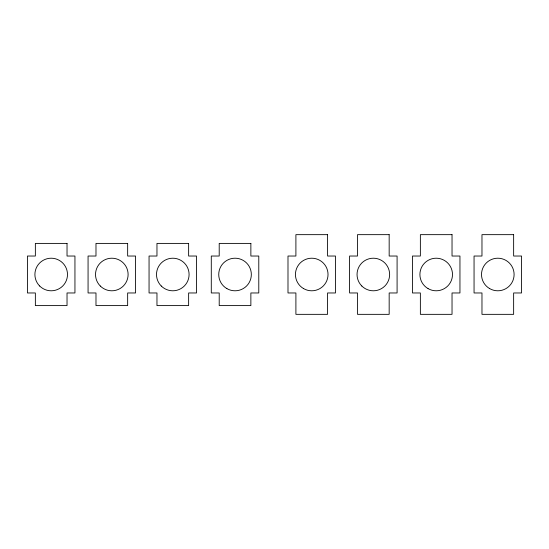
<?xml version="1.0" encoding="UTF-8"?>
<svg xmlns="http://www.w3.org/2000/svg" width="549" height="549" viewBox="0 0 549 549"><rect width="100%" height="100%" fill="white"/><g stroke="black" fill="none" stroke-linecap="round" stroke-linejoin="round"><path stroke-width="0.82" d="M327.568 234.656L295.904 234.656L295.904 256.033L287.992 256.033L287.992 292.967L295.904 292.967L295.904 314.344L327.568 314.344L327.568 292.967L335.48 292.967L335.48 256.033L327.568 256.033L327.568 234.656M389.166 234.656L357.502 234.656L357.502 256.033L349.589 256.033L349.589 292.967L357.502 292.967L357.502 314.344L389.166 314.344L389.166 292.967L397.085 292.967L397.085 256.033L389.166 256.033L389.166 234.656M452.033 234.656L420.369 234.656L420.369 256.033L412.457 256.033L412.457 292.967L420.369 292.967L420.369 314.344L452.033 314.344L452.033 292.967L459.952 292.967L459.952 256.033L452.033 256.033L452.033 234.656M513.638 234.656L481.974 234.656L481.974 256.033L474.055 256.033L474.055 292.967L481.974 292.967L481.974 314.344L513.638 314.344L513.638 292.967L521.55 292.967L521.55 256.033L513.638 256.033L513.638 234.656M67.026 243.399L35.362 243.399L35.362 256.033L27.45 256.033L27.45 292.967L35.362 292.967L35.362 305.601L67.026 305.601L67.026 292.967L74.945 292.967L74.945 256.033L67.026 256.033L67.026 243.399M127.649 243.399L95.986 243.399L95.986 256.033L88.066 256.033L88.066 292.967L95.986 292.967L95.986 305.601L127.649 305.601L127.649 292.967L135.562 292.967L135.562 256.033L127.649 256.033L127.649 243.399M188.63 243.399L156.966 243.399L156.966 256.033L149.053 256.033L149.053 292.967L156.966 292.967L156.966 305.601L188.63 305.601L188.63 292.967L196.542 292.967L196.542 256.033L188.63 256.033L188.63 243.399M250.866 243.399L219.209 243.399L219.209 256.033L211.29 256.033L211.29 292.967L219.209 292.967L219.209 305.601L250.866 305.601L250.866 292.967L258.785 292.967L258.785 256.033L250.866 256.033L250.866 243.399M489.66 288.609A16.292 16.292 0 0 0 514.097 274.5A16.292 16.292 0 0 0 489.66 260.391A16.292 16.292 0 0 0 489.66 288.609M100.295 286.022A16.292 16.292 0 0 0 127.553 278.714A16.292 16.292 0 0 0 107.597 258.764A16.292 16.292 0 0 0 100.295 286.022M39.679 286.022A16.292 16.292 0 0 0 66.937 278.714A16.292 16.292 0 0 0 46.981 258.764A16.292 16.292 0 0 0 39.679 286.022M428.055 288.609A16.292 16.292 0 0 0 452.493 274.5A16.292 16.292 0 0 0 428.055 260.391A16.292 16.292 0 0 0 428.055 288.609M361.818 286.022A16.292 16.292 0 0 0 389.076 278.714A16.292 16.292 0 0 0 369.12 258.764A16.292 16.292 0 0 0 361.818 286.022M303.59 288.609A16.292 16.292 0 0 0 328.028 274.5A16.292 16.292 0 0 0 303.59 260.391A16.292 16.292 0 0 0 303.59 288.609M161.276 286.022A16.292 16.292 0 0 0 188.533 278.714A16.292 16.292 0 0 0 168.584 258.764A16.292 16.292 0 0 0 161.276 286.022M226.888 288.609A16.292 16.292 0 0 0 251.332 274.5A16.292 16.292 0 0 0 226.888 260.391A16.292 16.292 0 0 0 226.888 288.609"/></g></svg>
